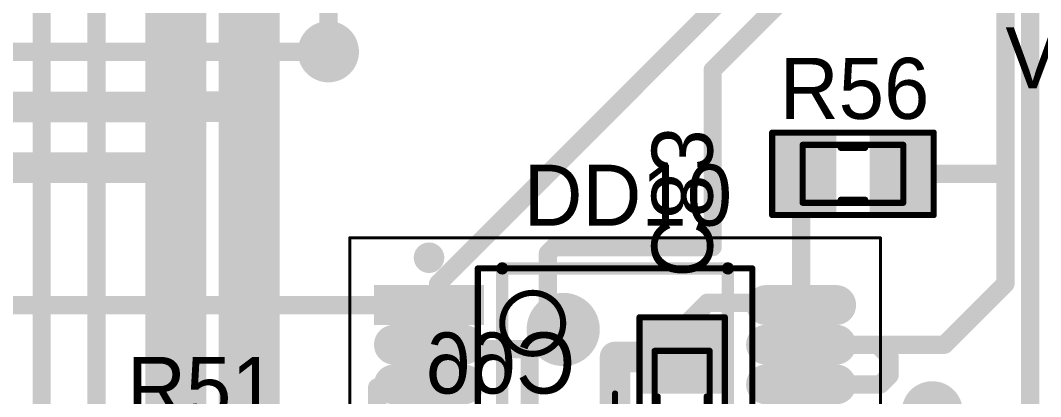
# Model space of a CAD drawing. Header units: millimetres. Extents: x 29 to 180, y 30 to 200.
# Drawn here: x 139.25 to 155.98, y 170.15 to 176.31 of the extents above; entities that cross this region are included whole.
import ezdxf

# ---------------------------------------------------------------- set-up
doc = ezdxf.new("R2010")
doc.units = ezdxf.units.MM
for name, color, linetype in [('BottomLayer', 5, 'Continuous'), ('BottomOverlay', 54, 'Continuous'), ('BottomPaste', 16, 'Continuous'), ('BottomSolder', 6, 'Continuous'), ('Mechanical13', 56, 'Continuous'), ('Mechanical15', 56, 'Continuous'), ('MultiLayer', 9, 'Continuous'), ('TopLayer', 1, 'Continuous'), ('TopOverlay', 2, 'Continuous'), ('TopPaste', 8, 'Continuous'), ('TopSolder', 216, 'Continuous'), ('ViaHoleLayer', 16, 'Continuous')]:
    doc.layers.add(name, color=color, linetype=linetype)

# ---------------------------------------------------------------- blocks, each defined once
blk = doc.blocks.new('SMD_C_0603_B_281')
at = {"layer": 'BottomLayer'}
for points in [[(-1.29999994, 0.5499989), (-1.29999994, -0.5499989), (-0.30000194, 0.5499989), (-0.30000194, -0.5499989)], [(0.2999994, 0.5499989), (0.2999994, -0.5499989), (1.2999974, 0.5499989), (1.2999974, -0.5499989)]]:
    blk.add_solid(points, dxfattribs=at)
at = {"layer": 'BottomOverlay', "const_width": 0.0999998}
for points in [[(-1.44999964, -0.7000011399999999), (-1.44999964, 0.7000011399999999)], [(1.44999964, 0.7000011399999999), (-1.44999964, 0.7000011399999999)], [(1.44999964, -0.7000011399999999), (1.44999964, 0.7000011399999999)], [(0.1499997, 0.40000174), (-0.1499997, 0.40000174)], [(0.1499997, -0.3999992), (-0.1499997, -0.3999992)], [(1.44999964, -0.7000011399999999), (-1.44999964, -0.7000011399999999)]]:
    blk.add_lwpolyline(points, dxfattribs=at)
at = {"layer": 'BottomOverlay', "const_width": 0.0499999}
for points in [[(-1.47499832, 0.7000011399999999, 1), (-1.42500096, 0.7000011399999999, 1)], [(-1.47499832, 0.7000011399999999, 1), (-1.42500096, 0.7000011399999999, 1)], [(1.42500096, 0.7000011399999999, 1), (1.47499832, 0.7000011399999999, 1)], [(1.42500096, 0.7000011399999999, 1), (1.47499832, 0.7000011399999999, 1)], [(-0.17499838, 0.40000174, 1), (-0.12500102, 0.40000174, 1)], [(0.12500102, 0.40000174, 1), (0.17499838, 0.40000174, 1)], [(-0.17499838, -0.3999992, 1), (-0.12500102, -0.3999992, 1)], [(0.12500102, -0.3999992, 1), (0.17499838, -0.3999992, 1)], [(-1.47499832, -0.7000011399999999, 1), (-1.42500096, -0.7000011399999999, 1)], [(-1.47499832, -0.7000011399999999, 1), (-1.42500096, -0.7000011399999999, 1)], [(1.42500096, -0.7000011399999999, 1), (1.47499832, -0.7000011399999999, 1)], [(1.42500096, -0.7000011399999999, 1), (1.47499832, -0.7000011399999999, 1)]]:
    blk.add_lwpolyline(points, format="xyb", close=True, dxfattribs=at)
at = {"layer": 'BottomPaste'}
for points in [[(-1.29999994, 0.5499989), (-1.29999994, -0.5499989), (-0.30000194, 0.5499989), (-0.30000194, -0.5499989)], [(0.2999994, 0.5499989), (0.2999994, -0.5499989), (1.2999974, 0.5499989), (1.2999974, -0.5499989)]]:
    blk.add_solid(points, dxfattribs=at)
at = {"layer": 'BottomSolder'}
for points in [[(-1.40159994, 0.6515989), (-1.40159994, -0.6515989), (-0.19840194, 0.6515989), (-0.19840194, -0.6515989)], [(0.1983994, 0.6515989), (0.1983994, -0.6515989), (1.4015974, 0.6515989), (1.4015974, -0.6515989)]]:
    blk.add_solid(points, dxfattribs=at)
at = {"layer": 'Mechanical13', "const_width": 0.0999998}
for points in [[(-0.90000074, -0.4499991), (-0.90000074, 0.45000164)], [(0.8999982, 0.45000164), (-0.90000074, 0.45000164)], [(0.8999982, -0.4499991), (0.8999982, 0.45000164)], [(0.8999982, -0.4499991), (-0.90000074, -0.4499991)]]:
    blk.add_lwpolyline(points, dxfattribs=at)
at = {"layer": 'Mechanical13', "const_width": 0.0499999}
for points in [[(-0.9249994199999999, 0.45000164, 1), (-0.8750020599999999, 0.45000164, 1)], [(-0.9249994199999999, 0.45000164, 1), (-0.8750020599999999, 0.45000164, 1)], [(0.8749995199999999, 0.45000164, 1), (0.9249968799999999, 0.45000164, 1)], [(0.8749995199999999, 0.45000164, 1), (0.9249968799999999, 0.45000164, 1)], [(-0.9249994199999999, -0.4499991, 1), (-0.8750020599999999, -0.4499991, 1)], [(-0.9249994199999999, -0.4499991, 1), (-0.8750020599999999, -0.4499991, 1)], [(0.8749995199999999, -0.4499991, 1), (0.9249968799999999, -0.4499991, 1)], [(0.8749995199999999, -0.4499991, 1), (0.9249968799999999, -0.4499991, 1)]]:
    blk.add_lwpolyline(points, format="xyb", close=True, dxfattribs=at)
at = {"layer": 'Mechanical15', "const_width": 0.0499999}
for points in [[(-1.47500086, -0.7000011399999999), (-1.47500086, 0.7000011399999999)], [(1.44999964, 0.7000011399999999), (-1.47500086, 0.7000011399999999)], [(1.44999964, -0.7000011399999999), (1.44999964, 0.7000011399999999)], [(1.44999964, -0.7000011399999999), (-1.47500086, -0.7000011399999999)]]:
    blk.add_lwpolyline(points, dxfattribs=at)
at = {"layer": 'Mechanical15', "const_width": 0.02499868}
for points in [[(-1.4875002, 0.7000011399999999, 1), (-1.46250152, 0.7000011399999999, 1)], [(-1.4875002, 0.7000011399999999, 1), (-1.46250152, 0.7000011399999999, 1)], [(1.4375003, 0.7000011399999999, 1), (1.46249898, 0.7000011399999999, 1)], [(1.4375003, 0.7000011399999999, 1), (1.46249898, 0.7000011399999999, 1)], [(-1.4875002, -0.7000011399999999, 1), (-1.46250152, -0.7000011399999999, 1)], [(-1.4875002, -0.7000011399999999, 1), (-1.46250152, -0.7000011399999999, 1)], [(1.4375003, -0.7000011399999999, 1), (1.46249898, -0.7000011399999999, 1)], [(1.4375003, -0.7000011399999999, 1), (1.46249898, -0.7000011399999999, 1)]]:
    blk.add_lwpolyline(points, format="xyb", close=True, dxfattribs=at)
blk = doc.blocks.new('SMD_R_0603_466')
at = {"layer": 'Mechanical13', "const_width": 0.0999998}
for points in [[(-0.8249996199999999, 0.47500032), (-0.8249996199999999, -0.47500032)], [(0.8249996199999999, 0.47500032), (-0.8249996199999999, 0.47500032)], [(0.8249996199999999, 0.47500032), (0.8249996199999999, -0.47500032)], [(0.8249996199999999, -0.47500032), (-0.8249996199999999, -0.47500032)]]:
    blk.add_lwpolyline(points, dxfattribs=at)
at = {"layer": 'Mechanical13', "const_width": 0.0499999}
for points in [[(-0.8499983, 0.47500032, 1), (-0.80000094, 0.47500032, 1)], [(-0.8499983, 0.47500032, 1), (-0.80000094, 0.47500032, 1)], [(0.80000094, 0.47500032, 1), (0.8499983, 0.47500032, 1)], [(0.80000094, 0.47500032, 1), (0.8499983, 0.47500032, 1)], [(-0.8499983, -0.47500032, 1), (-0.80000094, -0.47500032, 1)], [(-0.8499983, -0.47500032, 1), (-0.80000094, -0.47500032, 1)], [(0.80000094, -0.47500032, 1), (0.8499983, -0.47500032, 1)], [(0.80000094, -0.47500032, 1), (0.8499983, -0.47500032, 1)]]:
    blk.add_lwpolyline(points, format="xyb", close=True, dxfattribs=at)
at = {"layer": 'Mechanical15', "const_width": 0.0499999}
for points in [[(-1.32500116, 0.67499992), (-1.32500116, -0.67499992)], [(1.32500116, 0.67499992), (-1.32500116, 0.67499992)], [(1.32500116, 0.67499992), (1.32500116, -0.67499992)], [(1.32500116, -0.67499992), (-1.32500116, -0.67499992)]]:
    blk.add_lwpolyline(points, dxfattribs=at)
at = {"layer": 'Mechanical15', "const_width": 0.02499868}
for points in [[(-1.3375005, 0.67499992, 1), (-1.31250182, 0.67499992, 1)], [(-1.3375005, 0.67499992, 1), (-1.31250182, 0.67499992, 1)], [(1.31250182, 0.67499992, 1), (1.3375005, 0.67499992, 1)], [(1.31250182, 0.67499992, 1), (1.3375005, 0.67499992, 1)], [(-1.3375005, -0.67499992, 1), (-1.31250182, -0.67499992, 1)], [(-1.3375005, -0.67499992, 1), (-1.31250182, -0.67499992, 1)], [(1.31250182, -0.67499992, 1), (1.3375005, -0.67499992, 1)], [(1.31250182, -0.67499992, 1), (1.3375005, -0.67499992, 1)]]:
    blk.add_lwpolyline(points, format="xyb", close=True, dxfattribs=at)
at = {"layer": 'TopLayer'}
for points in [[(-0.37500052, -0.52500022), (-0.37500052, 0.52500022), (-1.17499892, -0.52500022), (-1.17499892, 0.52500022)], [(1.17499892, -0.52500022), (1.17499892, 0.52500022), (0.37500052, -0.52500022), (0.37500052, 0.52500022)]]:
    blk.add_solid(points, dxfattribs=at)
at = {"layer": 'TopOverlay', "const_width": 0.0999998}
for points in [[(1.32500116, 0.67499992), (-1.32500116, 0.67499992)], [(-1.32500116, 0.67499992), (-1.32500116, -0.67499992)], [(1.32500116, 0.67499992), (1.32500116, -0.67499992)], [(-0.0999998, 0.42500042), (-0.1999996, 0.42500042)], [(0.0999998, 0.42500042), (-0.0999998, 0.42500042)], [(0.1999996, 0.42500042), (0.0999998, 0.42500042)], [(0.1999996, -0.42500042), (-0.1999996, -0.42500042)], [(1.32500116, -0.67499992), (-1.32500116, -0.67499992)]]:
    blk.add_lwpolyline(points, dxfattribs=at)
at = {"layer": 'TopOverlay', "const_width": 0.0499999}
for points in [[(-1.34999984, 0.67499992, 1), (-1.30000248, 0.67499992, 1)], [(-1.34999984, 0.67499992, 1), (-1.30000248, 0.67499992, 1)], [(1.30000248, 0.67499992, 1), (1.34999984, 0.67499992, 1)], [(1.30000248, 0.67499992, 1), (1.34999984, 0.67499992, 1)], [(-0.22499828, 0.42500042, 1), (-0.17500092, 0.42500042, 1)], [(-0.12499848, 0.42500042, 1), (-0.07500111999999999, 0.42500042, 1)], [(-0.12499848, 0.42500042, 1), (-0.07500111999999999, 0.42500042, 1)], [(0.07500111999999999, 0.42500042, 1), (0.12499848, 0.42500042, 1)], [(0.07500111999999999, 0.42500042, 1), (0.12499848, 0.42500042, 1)], [(0.17500092, 0.42500042, 1), (0.22499828, 0.42500042, 1)], [(-0.22499828, -0.42500042, 1), (-0.17500092, -0.42500042, 1)], [(0.17500092, -0.42500042, 1), (0.22499828, -0.42500042, 1)], [(-1.34999984, -0.67499992, 1), (-1.30000248, -0.67499992, 1)], [(-1.34999984, -0.67499992, 1), (-1.30000248, -0.67499992, 1)], [(1.30000248, -0.67499992, 1), (1.34999984, -0.67499992, 1)], [(1.30000248, -0.67499992, 1), (1.34999984, -0.67499992, 1)]]:
    blk.add_lwpolyline(points, format="xyb", close=True, dxfattribs=at)
at = {"layer": 'TopPaste'}
for points in [[(-0.37500052, -0.52500022), (-0.37500052, 0.52500022), (-1.17499892, -0.52500022), (-1.17499892, 0.52500022)], [(1.17499892, -0.52500022), (1.17499892, 0.52500022), (0.37500052, -0.52500022), (0.37500052, 0.52500022)]]:
    blk.add_solid(points, dxfattribs=at)
at = {"layer": 'TopSolder'}
for points in [[(-0.27340052, -0.6266002199999999), (-0.27340052, 0.6266002199999999), (-1.27659892, -0.6266002199999999), (-1.27659892, 0.6266002199999999)], [(1.27659892, -0.6266002199999999), (1.27659892, 0.6266002199999999), (0.27340052, -0.6266002199999999), (0.27340052, 0.6266002199999999)]]:
    blk.add_solid(points, dxfattribs=at)
blk = doc.blocks.new('TSSOP14_625')
at = {"layer": 'Mechanical13', "const_width": 0.0999998}
for points in [[(-2.24999804, 2.54999998), (2.25000058, 2.54999998)], [(-2.24999804, -2.54999998), (-2.24999804, 2.54999998)], [(2.25000058, -2.54999998), (2.25000058, 2.54999998)], [(-2.24999804, -2.54999998), (2.25000058, -2.54999998)]]:
    blk.add_lwpolyline(points, dxfattribs=at)
at = {"layer": 'Mechanical13'}
for points, const_width in [([(-2.27499672, 2.54999998, 1), (-2.22499936, 2.54999998, 1)], 0.0499999), ([(-2.27499672, 2.54999998, 1), (-2.22499936, 2.54999998, 1)], 0.0499999), ([(2.2250019, 2.54999998, 1), (2.27499926, 2.54999998, 1)], 0.0499999), ([(2.2250019, 2.54999998, 1), (2.27499926, 2.54999998, 1)], 0.0499999), ([(-0.85000084, 1.65000178, 1), (-1.84999884, 1.65000178, 1)], 0.0999998), ([(-1.87499752, 1.65000178, 1), (-1.82500016, 1.65000178, 1)], 0.0499999), ([(-0.8749995199999999, 1.65000178, 1), (-0.8250021599999999, 1.65000178, 1)], 0.0499999), ([(-2.27499672, -2.54999998, 1), (-2.22499936, -2.54999998, 1)], 0.0499999), ([(-2.27499672, -2.54999998, 1), (-2.22499936, -2.54999998, 1)], 0.0499999), ([(2.2250019, -2.54999998, 1), (2.27499926, -2.54999998, 1)], 0.0499999), ([(2.2250019, -2.54999998, 1), (2.27499926, -2.54999998, 1)], 0.0499999)]:
    blk.add_lwpolyline(points, format="xyb", close=True, dxfattribs=dict(at, const_width=const_width))
at = {"layer": 'Mechanical15'}
for points, const_width in [([(-4.34999892, 3.05000152), (4.35000146, 3.05000152)], 0.0499999), ([(-4.34999892, -3.04999898), (-4.34999892, 3.05000152)], 0.0499999), ([(4.35000146, -3.04999898), (4.35000146, 3.05000152)], 0.0499999), ([(0, -0.499999), (0, 0.50000154)], 0.0999998), ([(-0.499999, 0), (0.50000154, 0)], 0.0999998), ([(-4.34999892, -3.04999898), (4.35000146, -3.04999898)], 0.0499999)]:
    blk.add_lwpolyline(points, dxfattribs=dict(at, const_width=const_width))
for points, const_width in [([(-4.36249826, 3.05000152, 1), (-4.337499579999999, 3.05000152, 1)], 0.02499868), ([(-4.36249826, 3.05000152, 1), (-4.337499579999999, 3.05000152, 1)], 0.02499868), ([(4.33750212, 3.05000152, 1), (4.362500799999999, 3.05000152, 1)], 0.02499868), ([(4.33750212, 3.05000152, 1), (4.362500799999999, 3.05000152, 1)], 0.02499868), ([(-0.02499868, 0.50000154, 1), (0.02499868, 0.50000154, 1)], 0.0499999), ([(-0.52499768, 0, 1), (-0.47500032, 0, 1)], 0.0499999), ([(0.47500286, 0, 1), (0.52500022, 0, 1)], 0.0499999), ([(-0.02499868, -0.499999, 1), (0.02499868, -0.499999, 1)], 0.0499999), ([(-4.36249826, -3.04999898, 1), (-4.337499579999999, -3.04999898, 1)], 0.02499868), ([(-4.36249826, -3.04999898, 1), (-4.337499579999999, -3.04999898, 1)], 0.02499868), ([(4.33750212, -3.04999898, 1), (4.362500799999999, -3.04999898, 1)], 0.02499868), ([(4.33750212, -3.04999898, 1), (4.362500799999999, -3.04999898, 1)], 0.02499868)]:
    blk.add_lwpolyline(points, format="xyb", close=True, dxfattribs=dict(at, const_width=const_width))
at = {"layer": 'TopLayer', "const_width": 0.4499991}
for points in [[(2.4750014, 1.95000118), (3.62500164, 1.95000118)], [(-3.6249991, 1.29999994), (-2.47499886, 1.29999994)], [(2.4750014, 1.29999994), (3.62500164, 1.29999994)], [(-3.6249991, 0.6500012399999999), (-2.47499886, 0.6500012399999999)], [(2.4750014, 0.6500012399999999), (3.62500164, 0.6500012399999999)], [(-3.6249991, 0), (-2.47499886, 0)], [(2.4750014, 0), (3.62500164, 0)], [(-3.6249991, -0.6499986999999999), (-2.47499886, -0.6499986999999999)], [(2.4750014, -0.6499986999999999), (3.62500164, -0.6499986999999999)], [(-3.6249991, -1.29999994), (-2.47499886, -1.29999994)], [(2.4750014, -1.29999994), (3.62500164, -1.29999994)], [(-3.6249991, -1.94999864), (-2.47499886, -1.94999864)], [(2.4750014, -1.94999864), (3.62500164, -1.94999864)]]:
    blk.add_lwpolyline(points, dxfattribs=at)
at = {"layer": 'TopLayer', "const_width": 0.22499828}
for points in [[(2.36250226, 1.95000118, 1), (2.58750054, 1.95000118, 1)], [(3.5125025, 1.95000118, 1), (3.73750078, 1.95000118, 1)], [(-3.73749824, 1.29999994, 1), (-3.51249996, 1.29999994, 1)], [(-2.587498, 1.29999994, 1), (-2.36249972, 1.29999994, 1)], [(2.36250226, 1.29999994, 1), (2.58750054, 1.29999994, 1)], [(3.5125025, 1.29999994, 1), (3.73750078, 1.29999994, 1)], [(-3.73749824, 0.6500012399999999, 1), (-3.51249996, 0.6500012399999999, 1)], [(-2.587498, 0.6500012399999999, 1), (-2.36249972, 0.6500012399999999, 1)], [(2.36250226, 0.6500012399999999, 1), (2.58750054, 0.6500012399999999, 1)], [(3.5125025, 0.6500012399999999, 1), (3.73750078, 0.6500012399999999, 1)], [(-3.73749824, 0, 1), (-3.51249996, 0, 1)], [(-2.587498, 0, 1), (-2.36249972, 0, 1)], [(2.36250226, 0, 1), (2.58750054, 0, 1)], [(3.5125025, 0, 1), (3.73750078, 0, 1)], [(-3.73749824, -0.6499986999999999, 1), (-3.51249996, -0.6499986999999999, 1)], [(-2.587498, -0.6499986999999999, 1), (-2.36249972, -0.6499986999999999, 1)], [(2.36250226, -0.6499986999999999, 1), (2.58750054, -0.6499986999999999, 1)], [(3.5125025, -0.6499986999999999, 1), (3.73750078, -0.6499986999999999, 1)], [(-3.73749824, -1.29999994, 1), (-3.51249996, -1.29999994, 1)], [(-2.587498, -1.29999994, 1), (-2.36249972, -1.29999994, 1)], [(2.36250226, -1.29999994, 1), (2.58750054, -1.29999994, 1)], [(3.5125025, -1.29999994, 1), (3.73750078, -1.29999994, 1)], [(-3.73749824, -1.94999864, 1), (-3.51249996, -1.94999864, 1)], [(-2.587498, -1.94999864, 1), (-2.36249972, -1.94999864, 1)], [(2.36250226, -1.94999864, 1), (2.58750054, -1.94999864, 1)], [(3.5125025, -1.94999864, 1), (3.73750078, -1.94999864, 1)]]:
    blk.add_lwpolyline(points, format="xyb", close=True, dxfattribs=at)
at = {"layer": 'TopLayer'}
blk.add_solid([(-2.25000058, 1.7250029), (-2.25000058, 2.17499946), (-3.84999738, 1.7250029), (-3.84999738, 2.17499946)], dxfattribs=at)
at = {"layer": 'TopOverlay'}
for points, const_width in [([(-2.92499796, 2.7250009, 1), (-3.175, 2.7250009, 1)], 0.2499995), ([(-3.23749924, 2.7250009, 1), (-3.11250076, 2.7250009, 1)], 0.12499848), ([(-2.9874972, 2.7250009, 1), (-2.86249872, 2.7250009, 1)], 0.12499848), ([(-1.89999874, 2.54999998, 1), (-1.79999894, 2.54999998, 1)], 0.0999998), ([(-1.89999874, 2.54999998, 1), (-1.79999894, 2.54999998, 1)], 0.0999998), ([(1.80000148, 2.54999998, 1), (1.90000128, 2.54999998, 1)], 0.0999998), ([(1.80000148, 2.54999998, 1), (1.90000128, 2.54999998, 1)], 0.0999998), ([(-0.5499989, 1.55000198, 1), (-1.1499977, 1.55000198, 1)], 0.5999987999999999), ([(-1.2999974, 1.55000198, 1), (-0.9999979999999999, 1.55000198, 1)], 0.2999994), ([(-0.6999985999999999, 1.55000198, 1), (-0.3999992, 1.55000198, 1)], 0.2999994), ([(-1.89999874, -2.54999998, 1), (-1.79999894, -2.54999998, 1)], 0.0999998), ([(-1.89999874, -2.54999998, 1), (-1.79999894, -2.54999998, 1)], 0.0999998), ([(1.80000148, -2.54999998, 1), (1.90000128, -2.54999998, 1)], 0.0999998), ([(1.80000148, -2.54999998, 1), (1.90000128, -2.54999998, 1)], 0.0999998)]:
    blk.add_lwpolyline(points, format="xyb", close=True, dxfattribs=dict(at, const_width=const_width))
at = {"layer": 'TopOverlay', "const_width": 0.1999996}
for points in [[(-1.84999884, 2.54999998), (1.85000138, 2.54999998)], [(-1.84999884, -2.54999998), (-1.84999884, 2.54999998)], [(1.85000138, -2.54999998), (1.85000138, 2.54999998)], [(-1.84999884, -2.54999998), (1.85000138, -2.54999998)]]:
    blk.add_lwpolyline(points, dxfattribs=at)
at = {"layer": 'TopPaste', "const_width": 0.4499991}
for points in [[(2.4750014, 1.95000118), (3.62500164, 1.95000118)], [(-3.6249991, 1.29999994), (-2.47499886, 1.29999994)], [(2.4750014, 1.29999994), (3.62500164, 1.29999994)], [(-3.6249991, 0.6500012399999999), (-2.47499886, 0.6500012399999999)], [(2.4750014, 0.6500012399999999), (3.62500164, 0.6500012399999999)], [(-3.6249991, 0), (-2.47499886, 0)], [(2.4750014, 0), (3.62500164, 0)], [(-3.6249991, -0.6499986999999999), (-2.47499886, -0.6499986999999999)], [(2.4750014, -0.6499986999999999), (3.62500164, -0.6499986999999999)], [(-3.6249991, -1.29999994), (-2.47499886, -1.29999994)], [(2.4750014, -1.29999994), (3.62500164, -1.29999994)], [(-3.6249991, -1.94999864), (-2.47499886, -1.94999864)], [(2.4750014, -1.94999864), (3.62500164, -1.94999864)]]:
    blk.add_lwpolyline(points, dxfattribs=at)
at = {"layer": 'TopPaste', "const_width": 0.22499828}
for points in [[(2.36250226, 1.95000118, 1), (2.58750054, 1.95000118, 1)], [(3.5125025, 1.95000118, 1), (3.73750078, 1.95000118, 1)], [(-3.73749824, 1.29999994, 1), (-3.51249996, 1.29999994, 1)], [(-2.587498, 1.29999994, 1), (-2.36249972, 1.29999994, 1)], [(2.36250226, 1.29999994, 1), (2.58750054, 1.29999994, 1)], [(3.5125025, 1.29999994, 1), (3.73750078, 1.29999994, 1)], [(-3.73749824, 0.6500012399999999, 1), (-3.51249996, 0.6500012399999999, 1)], [(-2.587498, 0.6500012399999999, 1), (-2.36249972, 0.6500012399999999, 1)], [(2.36250226, 0.6500012399999999, 1), (2.58750054, 0.6500012399999999, 1)], [(3.5125025, 0.6500012399999999, 1), (3.73750078, 0.6500012399999999, 1)], [(-3.73749824, 0, 1), (-3.51249996, 0, 1)], [(-2.587498, 0, 1), (-2.36249972, 0, 1)], [(2.36250226, 0, 1), (2.58750054, 0, 1)], [(3.5125025, 0, 1), (3.73750078, 0, 1)], [(-3.73749824, -0.6499986999999999, 1), (-3.51249996, -0.6499986999999999, 1)], [(-2.587498, -0.6499986999999999, 1), (-2.36249972, -0.6499986999999999, 1)], [(2.36250226, -0.6499986999999999, 1), (2.58750054, -0.6499986999999999, 1)], [(3.5125025, -0.6499986999999999, 1), (3.73750078, -0.6499986999999999, 1)], [(-3.73749824, -1.29999994, 1), (-3.51249996, -1.29999994, 1)], [(-2.587498, -1.29999994, 1), (-2.36249972, -1.29999994, 1)], [(2.36250226, -1.29999994, 1), (2.58750054, -1.29999994, 1)], [(3.5125025, -1.29999994, 1), (3.73750078, -1.29999994, 1)], [(-3.73749824, -1.94999864, 1), (-3.51249996, -1.94999864, 1)], [(-2.587498, -1.94999864, 1), (-2.36249972, -1.94999864, 1)], [(2.36250226, -1.94999864, 1), (2.58750054, -1.94999864, 1)], [(3.5125025, -1.94999864, 1), (3.73750078, -1.94999864, 1)]]:
    blk.add_lwpolyline(points, format="xyb", close=True, dxfattribs=at)
at = {"layer": 'TopPaste'}
blk.add_solid([(-2.25000058, 1.7250029), (-2.25000058, 2.17499946), (-3.84999738, 1.7250029), (-3.84999738, 2.17499946)], dxfattribs=at)
at = {"layer": 'TopSolder', "const_width": 0.6531990999999999}
for points in [[(2.4750014, 1.95000118), (3.62500164, 1.95000118)], [(-3.6249991, 1.29999994), (-2.47499886, 1.29999994)], [(2.4750014, 1.29999994), (3.62500164, 1.29999994)], [(-3.6249991, 0.6500012399999999), (-2.47499886, 0.6500012399999999)], [(2.4750014, 0.6500012399999999), (3.62500164, 0.6500012399999999)], [(-3.6249991, 0), (-2.47499886, 0)], [(2.4750014, 0), (3.62500164, 0)], [(-3.6249991, -0.6499986999999999), (-2.47499886, -0.6499986999999999)], [(2.4750014, -0.6499986999999999), (3.62500164, -0.6499986999999999)], [(-3.6249991, -1.29999994), (-2.47499886, -1.29999994)], [(2.4750014, -1.29999994), (3.62500164, -1.29999994)], [(-3.6249991, -1.94999864), (-2.47499886, -1.94999864)], [(2.4750014, -1.94999864), (3.62500164, -1.94999864)]]:
    blk.add_lwpolyline(points, dxfattribs=at)
at = {"layer": 'TopSolder', "const_width": 0.32659828}
for points in [[(2.31170226, 1.95000118, 1), (2.63830054, 1.95000118, 1)], [(3.4617025, 1.95000118, 1), (3.78830078, 1.95000118, 1)], [(-3.78829824, 1.29999994, 1), (-3.46169996, 1.29999994, 1)], [(-2.638298, 1.29999994, 1), (-2.31169972, 1.29999994, 1)], [(2.31170226, 1.29999994, 1), (2.63830054, 1.29999994, 1)], [(3.4617025, 1.29999994, 1), (3.78830078, 1.29999994, 1)], [(-3.78829824, 0.6500012399999999, 1), (-3.46169996, 0.6500012399999999, 1)], [(-2.638298, 0.6500012399999999, 1), (-2.31169972, 0.6500012399999999, 1)], [(2.31170226, 0.6500012399999999, 1), (2.63830054, 0.6500012399999999, 1)], [(3.4617025, 0.6500012399999999, 1), (3.78830078, 0.6500012399999999, 1)], [(-3.78829824, 0, 1), (-3.46169996, 0, 1)], [(-2.638298, 0, 1), (-2.31169972, 0, 1)], [(2.31170226, 0, 1), (2.63830054, 0, 1)], [(3.4617025, 0, 1), (3.78830078, 0, 1)], [(-3.78829824, -0.6499986999999999, 1), (-3.46169996, -0.6499986999999999, 1)], [(-2.638298, -0.6499986999999999, 1), (-2.31169972, -0.6499986999999999, 1)], [(2.31170226, -0.6499986999999999, 1), (2.63830054, -0.6499986999999999, 1)], [(3.4617025, -0.6499986999999999, 1), (3.78830078, -0.6499986999999999, 1)], [(-3.78829824, -1.29999994, 1), (-3.46169996, -1.29999994, 1)], [(-2.638298, -1.29999994, 1), (-2.31169972, -1.29999994, 1)], [(2.31170226, -1.29999994, 1), (2.63830054, -1.29999994, 1)], [(3.4617025, -1.29999994, 1), (3.78830078, -1.29999994, 1)], [(-3.78829824, -1.94999864, 1), (-3.46169996, -1.94999864, 1)], [(-2.638298, -1.94999864, 1), (-2.31169972, -1.94999864, 1)], [(2.31170226, -1.94999864, 1), (2.63830054, -1.94999864, 1)], [(3.4617025, -1.94999864, 1), (3.78830078, -1.94999864, 1)]]:
    blk.add_lwpolyline(points, format="xyb", close=True, dxfattribs=at)
at = {"layer": 'TopSolder'}
blk.add_solid([(-2.14840058, 1.6234029), (-2.14840058, 2.27659946), (-3.95159738, 1.6234029), (-3.95159738, 2.27659946)], dxfattribs=at)

msp = doc.modelspace()

# ---------------------------------------------------------------- linework, layer by layer
at = {"layer": 'BottomLayer'}
for points, const_width in [([(144.30000096, 175.80000146), (144.30000096, 186.30000078)], 0.2999994), ([(139.6000002, 169.40000156), (139.6000002, 183.1000021)], 0.2999994), ([(140.50000094, 168.80000022), (140.50000094, 179.60000148)], 0.2999994), ([(143.00000102, 174.90000072), (143.00000102, 177.8999998)], 1.00000054), ([(155.80400132, 168.00399978), (155.80400132, 177.7959995)], 0.2999994), ([(141.80000088, 173.90000272), (141.80000088, 177.0000016)], 1.00000054), ([(143.00000102, 174.90000072), (143.00029058, 174.89971116)], 1.00000054), ([(143.00029058, 164.79971104), (143.00029058, 174.89971116)], 1.00000054), ([(141.80000088, 173.90000272), (141.80029044, 173.89971316)], 1.00000054), ([(141.80029044, 163.89971284), (141.80029044, 173.89971316)], 1.00000054), ([(150.10000206, 170.8000013), (150.10000206, 170.9000011)], 0.499999), ([(149.00000172, 170.8000013), (150.10000206, 170.8000013)], 0.499999), ([(149.00000172, 164.3000016), (149.00000172, 170.8000013)], 0.499999)]:
    msp.add_lwpolyline(points, dxfattribs=dict(at, const_width=const_width))
for points, const_width in [([(144.10000136, 175.80000146, 1), (144.50000056, 175.80000146, 1)], 0.3999992), ([(144.22500238, 175.80000146, 1), (144.37499954, 175.80000146, 1)], 0.1499997), ([(142.75000152, 174.90000072, 1), (143.25000052, 174.90000072, 1)], 0.499999), ([(142.75000152, 174.90000072, 1), (143.25000052, 174.90000072, 1)], 0.499999), ([(142.75029108, 174.89971116, 1), (143.25029008, 174.89971116, 1)], 0.499999), ([(142.75029108, 174.89971116, 1), (143.25029008, 174.89971116, 1)], 0.499999), ([(142.80000142, 174.90000072, 1), (143.20000062, 174.90000072, 1)], 0.3999992), ([(141.55000138, 173.90000272, 1), (142.05000038, 173.90000272, 1)], 0.499999), ([(141.55000138, 173.90000272, 1), (142.05000038, 173.90000272, 1)], 0.499999), ([(141.55029094, 173.89971316, 1), (142.05028994, 173.89971316, 1)], 0.499999), ([(141.55029094, 173.89971316, 1), (142.05028994, 173.89971316, 1)], 0.499999), ([(141.60029084, 173.89971316, 1), (142.00029004, 173.89971316, 1)], 0.3999992), ([(149.90000246, 170.8000013, 1), (150.30000166, 170.8000013, 1)], 0.3999992), ([(149.97500358, 170.9000011, 1), (150.22500054, 170.9000011, 1)], 0.2499995), ([(148.87500324, 170.8000013, 1), (149.1250002, 170.8000013, 1)], 0.2499995), ([(148.87500324, 170.8000013, 1), (149.1250002, 170.8000013, 1)], 0.2499995), ([(149.97500358, 170.8000013, 1), (150.22500054, 170.8000013, 1)], 0.2499995), ([(149.97500358, 170.8000013, 1), (150.22500054, 170.8000013, 1)], 0.2499995), ([(154.00000188, 169.90000056, 1), (154.40000108, 169.90000056, 1)], 0.3999992)]:
    msp.add_lwpolyline(points, format="xyb", close=True, dxfattribs=dict(at, const_width=const_width))
at = {"layer": 'BottomSolder', "const_width": 0.5015992}
for points in [[(144.04920136, 175.80000146, 1), (144.55080056, 175.80000146, 1)], [(142.74920142, 174.90000072, 1), (143.25080062, 174.90000072, 1)], [(141.54949084, 173.89971316, 1), (142.05109004, 173.89971316, 1)], [(149.84920246, 170.8000013, 1), (150.35080166, 170.8000013, 1)], [(153.94920188, 169.90000056, 1), (154.45080108, 169.90000056, 1)]]:
    msp.add_lwpolyline(points, format="xyb", close=True, dxfattribs=at)
at = {"layer": 'MultiLayer', "const_width": 0.3999992}
for points in [[(144.10000136, 175.80000146, 1), (144.50000056, 175.80000146, 1)], [(142.80000142, 174.90000072, 1), (143.20000062, 174.90000072, 1)], [(141.60029084, 173.89971316, 1), (142.00029004, 173.89971316, 1)], [(149.90000246, 170.8000013, 1), (150.30000166, 170.8000013, 1)], [(154.00000188, 169.90000056, 1), (154.40000108, 169.90000056, 1)]]:
    msp.add_lwpolyline(points, format="xyb", close=True, dxfattribs=at)
at = {"layer": 'TopLayer'}
for points, const_width in [([(155.40000162, 173.80000038), (155.40000162, 186.50000038)], 0.2999994), ([(150.60000106, 175.50000206), (154.70000048, 179.60000148)], 0.2999994), ([(146.0999999, 171.9999989), (151.80000374, 177.70000274)], 0.2999994), ([(138.10000066, 175.80000146), (144.30000096, 175.80000146)], 0.2999994), ([(150.60000106, 172.60000024), (150.60000106, 175.50000206)], 0.2999994), ([(129.28274372, 174.89570812), (141.41725844, 174.89570812)], 0.499999), ([(141.41725844, 174.89570812), (141.42555154, 174.90400122)], 0.499999), ([(141.42555154, 174.90400122), (142.17445022, 174.90400122)], 0.499999), ([(142.17445022, 174.90400122), (142.17845072, 174.90000072)], 0.499999), ([(142.17845072, 174.90000072), (143.00000102, 174.90000072)], 0.499999), ([(128.89980316, 173.89971316), (141.80029044, 173.89971316)], 0.499999), ([(152.05000324, 173.7250018), (152.12500182, 173.80000038)], 0.2999994), ([(153.67500126, 173.80000038), (155.40000162, 173.80000038)], 0.2999994), ([(155.40000162, 172.00000144), (155.40000162, 173.80000038)], 0.2999994), ([(152.05000324, 171.65000976), (152.05000324, 173.7250018)], 0.2999994), ([(147.90000138, 172.50000298), (147.99999864, 172.60000024)], 0.2999994), ([(147.90000138, 171.2250068), (147.90000138, 172.50000298)], 0.2999994), ([(147.99999864, 172.60000024), (150.60000106, 172.60000024)], 0.2999994), ([(146.0999999, 171.65000976), (146.0999999, 171.9999989)], 0.2999994), ([(154.4000087, 171.00000852), (155.40000162, 172.00000144)], 0.2999994), ([(135.25001144, 171.65000976), (145.95000274, 171.65000976)], 0.2999994), ([(145.95000274, 171.65000976), (146.0999999, 171.65000976)], 0.2999994), ([(150.10000206, 171.27500162), (150.5125006, 171.68750016)], 0.2999994), ([(150.5125006, 171.68750016), (152.01251284, 171.68750016)], 0.2999994), ([(152.01251284, 171.68750016), (152.05000324, 171.65000976)], 0.2999994), ([(152.05000324, 171.65000976), (152.1000133, 171.5999997)], 0.2999994), ([(147.60000198, 170.9250074), (147.90000138, 171.2250068)], 0.2999994), ([(150.10000206, 170.8000013), (150.10000206, 171.27500162)], 0.2999994), ([(145.95000274, 170.9250074), (145.95000274, 171.00000852)], 0.2999994), ([(152.05000324, 171.00000852), (153.29999312, 171.00000852)], 0.2999994), ([(153.29999312, 171.00000852), (153.50000034, 170.8000013)], 0.2999994), ([(153.29999312, 171.00000852), (154.4000087, 171.00000852)], 0.2999994), ([(145.95000274, 170.9250074), (147.60000198, 170.9250074)], 0.2999994), ([(147.60000198, 168.40000864), (147.60000198, 170.9250074)], 0.2999994), ([(153.50000034, 170.5000019), (153.50000034, 170.8000013)], 0.2999994), ([(153.35000826, 170.35000982), (153.50000034, 170.5000019)], 0.2999994), ([(145.1000019, 169.70000858), (145.1000019, 170.29999976)], 0.2999994), ([(145.1000019, 170.29999976), (145.5000011, 170.29999976)], 0.2999994), ([(152.05000324, 170.35000982), (153.35000826, 170.35000982)], 0.2999994)]:
    msp.add_lwpolyline(points, dxfattribs=dict(at, const_width=const_width))
for points, const_width in [([(144.10000136, 175.80000146, 1), (144.50000056, 175.80000146, 1)], 0.3999992), ([(144.22500238, 175.80000146, 1), (144.37499954, 175.80000146, 1)], 0.1499997), ([(150.52500248, 175.50000206, 1), (150.67499964, 175.50000206, 1)], 0.1499997), ([(150.52500248, 175.50000206, 1), (150.67499964, 175.50000206, 1)], 0.1499997), ([(142.80000142, 174.90000072, 1), (143.20000062, 174.90000072, 1)], 0.3999992), ([(141.29225996, 174.89570812, 1), (141.54225692, 174.89570812, 1)], 0.2499995), ([(141.29225996, 174.89570812, 1), (141.54225692, 174.89570812, 1)], 0.2499995), ([(141.30055306, 174.90400122, 1), (141.55055002, 174.90400122, 1)], 0.2499995), ([(141.30055306, 174.90400122, 1), (141.55055002, 174.90400122, 1)], 0.2499995), ([(142.04945174, 174.90400122, 1), (142.2994487, 174.90400122, 1)], 0.2499995), ([(142.04945174, 174.90400122, 1), (142.2994487, 174.90400122, 1)], 0.2499995), ([(142.05345224, 174.90000072, 1), (142.3034492, 174.90000072, 1)], 0.2499995), ([(142.05345224, 174.90000072, 1), (142.3034492, 174.90000072, 1)], 0.2499995), ([(142.87500254, 174.90000072, 1), (143.1249995, 174.90000072, 1)], 0.2499995), ([(141.60029084, 173.89971316, 1), (142.00029004, 173.89971316, 1)], 0.3999992), ([(141.67529196, 173.89971316, 1), (141.92528892, 173.89971316, 1)], 0.2499995), ([(152.05000324, 173.80000038, 1), (152.2000004, 173.80000038, 1)], 0.1499997), ([(153.60000268, 173.80000038, 1), (153.74999984, 173.80000038, 1)], 0.1499997), ([(155.32500304, 173.80000038, 1), (155.4750002, 173.80000038, 1)], 0.1499997), ([(155.32500304, 173.80000038, 1), (155.4750002, 173.80000038, 1)], 0.1499997), ([(155.32500304, 173.80000038, 1), (155.4750002, 173.80000038, 1)], 0.1499997), ([(151.97500466, 173.7250018, 1), (152.12500182, 173.7250018, 1)], 0.1499997), ([(151.97500466, 173.7250018, 1), (152.12500182, 173.7250018, 1)], 0.1499997), ([(147.8250028, 172.50000298, 1), (147.97499996, 172.50000298, 1)], 0.1499997), ([(147.8250028, 172.50000298, 1), (147.97499996, 172.50000298, 1)], 0.1499997), ([(147.92500006, 172.60000024, 1), (148.07499722, 172.60000024, 1)], 0.1499997), ([(147.92500006, 172.60000024, 1), (148.07499722, 172.60000024, 1)], 0.1499997), ([(150.52500248, 172.60000024, 1), (150.67499964, 172.60000024, 1)], 0.1499997), ([(150.52500248, 172.60000024, 1), (150.67499964, 172.60000024, 1)], 0.1499997), ([(146.02500132, 171.9999989, 1), (146.17499848, 171.9999989, 1)], 0.1499997), ([(146.02500132, 171.9999989, 1), (146.17499848, 171.9999989, 1)], 0.1499997), ([(155.32500304, 172.00000144, 1), (155.4750002, 172.00000144, 1)], 0.1499997), ([(155.32500304, 172.00000144, 1), (155.4750002, 172.00000144, 1)], 0.1499997), ([(145.87500416, 171.65000976, 1), (146.02500132, 171.65000976, 1)], 0.1499997), ([(145.87500416, 171.65000976, 1), (146.02500132, 171.65000976, 1)], 0.1499997), ([(146.02500132, 171.65000976, 1), (146.17499848, 171.65000976, 1)], 0.1499997), ([(146.02500132, 171.65000976, 1), (146.17499848, 171.65000976, 1)], 0.1499997), ([(150.43750202, 171.68750016, 1), (150.58749918, 171.68750016, 1)], 0.1499997), ([(150.43750202, 171.68750016, 1), (150.58749918, 171.68750016, 1)], 0.1499997), ([(151.93751426, 171.68750016, 1), (152.08751142, 171.68750016, 1)], 0.1499997), ([(151.93751426, 171.68750016, 1), (152.08751142, 171.68750016, 1)], 0.1499997), ([(151.97500466, 171.65000976, 1), (152.12500182, 171.65000976, 1)], 0.1499997), ([(151.97500466, 171.65000976, 1), (152.12500182, 171.65000976, 1)], 0.1499997), ([(151.97500466, 171.65000976, 1), (152.12500182, 171.65000976, 1)], 0.1499997), ([(152.02501472, 171.5999997, 1), (152.17501188, 171.5999997, 1)], 0.1499997), ([(147.8250028, 171.2250068, 1), (147.97499996, 171.2250068, 1)], 0.1499997), ([(147.8250028, 171.2250068, 1), (147.97499996, 171.2250068, 1)], 0.1499997), ([(150.02500348, 171.27500162, 1), (150.17500064, 171.27500162, 1)], 0.1499997), ([(150.02500348, 171.27500162, 1), (150.17500064, 171.27500162, 1)], 0.1499997), ([(145.87500416, 171.00000852, 1), (146.02500132, 171.00000852, 1)], 0.1499997), ([(149.90000246, 170.8000013, 1), (150.30000166, 170.8000013, 1)], 0.3999992), ([(151.97500466, 171.00000852, 1), (152.12500182, 171.00000852, 1)], 0.1499997), ([(153.22499454, 171.00000852, 1), (153.3749917, 171.00000852, 1)], 0.1499997), ([(153.22499454, 171.00000852, 1), (153.3749917, 171.00000852, 1)], 0.1499997), ([(153.22499454, 171.00000852, 1), (153.3749917, 171.00000852, 1)], 0.1499997), ([(154.32501012, 171.00000852, 1), (154.47500728, 171.00000852, 1)], 0.1499997), ([(154.32501012, 171.00000852, 1), (154.47500728, 171.00000852, 1)], 0.1499997), ([(145.87500416, 170.9250074, 1), (146.02500132, 170.9250074, 1)], 0.1499997), ([(145.87500416, 170.9250074, 1), (146.02500132, 170.9250074, 1)], 0.1499997), ([(147.5250034, 170.9250074, 1), (147.67500056, 170.9250074, 1)], 0.1499997), ([(147.5250034, 170.9250074, 1), (147.67500056, 170.9250074, 1)], 0.1499997), ([(147.5250034, 170.9250074, 1), (147.67500056, 170.9250074, 1)], 0.1499997), ([(150.02500348, 170.8000013, 1), (150.17500064, 170.8000013, 1)], 0.1499997), ([(153.42500176, 170.8000013, 1), (153.57499892, 170.8000013, 1)], 0.1499997), ([(153.42500176, 170.8000013, 1), (153.57499892, 170.8000013, 1)], 0.1499997), ([(153.42500176, 170.5000019, 1), (153.57499892, 170.5000019, 1)], 0.1499997), ([(153.42500176, 170.5000019, 1), (153.57499892, 170.5000019, 1)], 0.1499997), ([(145.02500332, 170.29999976, 1), (145.17500048, 170.29999976, 1)], 0.1499997), ([(145.02500332, 170.29999976, 1), (145.17500048, 170.29999976, 1)], 0.1499997), ([(145.42500252, 170.29999976, 1), (145.57499968, 170.29999976, 1)], 0.1499997), ([(151.97500466, 170.35000982, 1), (152.12500182, 170.35000982, 1)], 0.1499997), ([(153.27500968, 170.35000982, 1), (153.42500684, 170.35000982, 1)], 0.1499997), ([(153.27500968, 170.35000982, 1), (153.42500684, 170.35000982, 1)], 0.1499997), ([(154.00000188, 169.90000056, 1), (154.40000108, 169.90000056, 1)], 0.3999992)]:
    msp.add_lwpolyline(points, format="xyb", close=True, dxfattribs=dict(at, const_width=const_width))
at = {"layer": 'TopSolder', "const_width": 0.5015992}
for points in [[(144.04920136, 175.80000146, 1), (144.55080056, 175.80000146, 1)], [(142.74920142, 174.90000072, 1), (143.25080062, 174.90000072, 1)], [(141.54949084, 173.89971316, 1), (142.05109004, 173.89971316, 1)], [(149.84920246, 170.8000013, 1), (150.35080166, 170.8000013, 1)], [(153.94920188, 169.90000056, 1), (154.45080108, 169.90000056, 1)]]:
    msp.add_lwpolyline(points, format="xyb", close=True, dxfattribs=at)
at = {"layer": 'ViaHoleLayer', "const_width": 0.2499995}
for points in [[(144.17500248, 175.80000146, 1), (144.42499944, 175.80000146, 1)], [(142.87500254, 174.90000072, 1), (143.1249995, 174.90000072, 1)], [(141.67529196, 173.89971316, 1), (141.92528892, 173.89971316, 1)], [(149.97500358, 170.8000013, 1), (150.22500054, 170.8000013, 1)]]:
    msp.add_lwpolyline(points, format="xyb", close=True, dxfattribs=at)

# ---------------------------------------------------------------- block references
for name, p, rotation in [('SMD_R_0603_466', (152.90000154, 173.80000038), 180), ('TSSOP14_625', (149.00000172, 169.70000858), 360), ('SMD_C_0603_B_281', (150.10000206, 170.00000036), 270)]:
    msp.add_blockref(name, p, dxfattribs=dict(rotation=rotation))

# ---------------------------------------------------------------- texts
at = {"layer": 'BottomOverlay', "text_generation_flag": 2}
msp.add_text('C83', height=1.00000054, rotation=270, dxfattribs=at).set_placement((149.60000052, 172.10000124))
msp.add_text('C66', height=1.00000054, dxfattribs=at).set_placement((148.35000048, 170.19999996))
at = {"layer": 'TopOverlay'}
for s, p in [('VD14', (155.40000162, 175.20000012)), ('R56', (151.7000014, 174.70000112)), ('DD10', (147.50000218, 172.9500097)), ('R51', (140.99999994, 169.80000076))]:
    msp.add_text(s, height=1.00000054, dxfattribs=at).set_placement(p)

doc.saveas('drawing.dxf')
